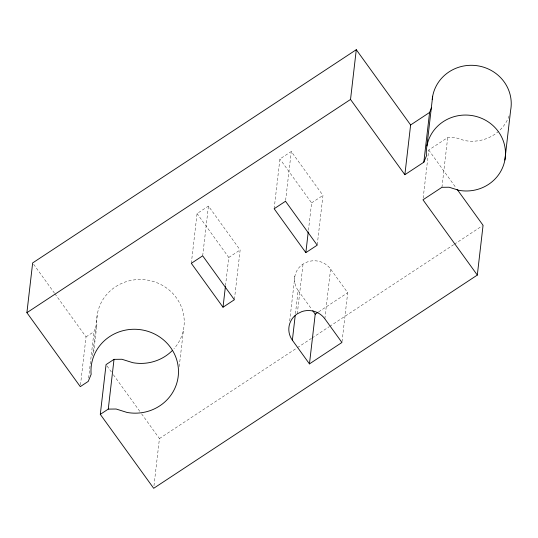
<?xml version="1.0" encoding="UTF-8"?>
<svg xmlns="http://www.w3.org/2000/svg" width="538" height="538" viewBox="0 0 538 538"><rect width="100%" height="100%" fill="white"/><g stroke="black" fill="none" stroke-linecap="round" stroke-linejoin="round"><path stroke-width="0.4" stroke-dasharray="2.69 2.02" d="M80.478 384.973L86.04 336.875L55.185 294.138M88.636 378.066L94.009 331.63L96.894 324.609A43.78 41.93 6.6 0 1 153.733 281.596A43.78 41.93 6.6 0 1 173.942 348.812M92.523 355.968L97.418 313.674M93.632 352.807L96.894 324.609M153.969 485.814L159.443 438.544L141.319 413.446M179.241 366.56L183.559 329.236M191.32 263.324L197.076 213.566L208.441 206.074L240.143 249.982L234.38 299.733M202.685 255.832L208.441 206.074M225.509 285.665L228.771 257.467L197.076 213.566M274.151 208.744L279.908 158.992L291.273 151.501L322.968 195.402L317.212 245.16M285.611 200.425L291.273 151.501M289.686 321.011L294.871 276.229M295.429 313.667L298.119 290.453A19.805 18.971 6.6 0 1 303.042 264.071L307.628 261.831A19.805 18.971 6.6 0 1 330.601 269.047L347.696 292.726L342.034 341.657M297.279 313.829L303.042 264.071M308.435 230.257L311.603 202.893L279.908 158.992M324.844 318.805L330.601 269.047M423.171 198.145L428.732 150.048L447.697 137.553L454.839 137.479L464.691 140.573A39.617 37.942 6.6 0 0 498.632 131.299M441.94 187.311L447.697 137.553M86.04 336.875L94.009 331.63M228.771 257.467L240.143 249.982M311.603 202.893L322.968 195.402M318.671 311.852L347.696 292.726M159.443 438.544L296.741 348.086M297.44 347.622L311.448 338.389M312.148 337.931L328.96 326.855M329.659 326.391L453.648 244.696M454.348 244.239L482.371 225.778M428.732 150.048L456.143 188.018M298.119 290.453L311.791 309.39M33.638 264.286L54.694 293.459M107.035 365.954L111.447 372.061M113.404 374.778L140.828 412.767M509.116 115.899A39.617 37.942 6.6 0 1 499.21 130.781"/><path stroke-width="0.81" d="M100.297 414.354L108.266 409.109L116.154 409.021L127.042 412.444A43.78 41.93 6.6 0 0 178.313 375.376A43.78 41.93 6.6 0 0 134.823 329.263A43.78 41.93 6.6 0 0 91.137 374.367L88.252 381.388L80.283 386.634L26.9 312.686L32.657 262.927L356.284 49.698L410.622 124.964L404.865 174.715L423.83 162.22L426.439 155.872A39.617 37.942 6.6 0 1 465.975 115.051A39.617 37.942 6.6 0 1 505.33 156.78A39.617 37.942 6.6 0 1 458.934 190.331L449.082 187.231L441.94 187.311L422.976 199.806L477.314 275.073L153.686 488.302L100.297 414.354L106.06 364.603L114.022 359.35L121.911 359.27L132.799 362.686A43.78 41.93 6.6 0 0 172.321 350.541M108.266 409.109L114.022 359.35M223.014 307.225L191.32 263.324L202.685 255.832L234.38 299.733L223.014 307.225L225.415 286.492M292.363 340.204A19.805 18.971 6.6 0 1 297.279 313.829L301.872 311.589A19.805 18.971 6.6 0 1 324.844 318.805L341.939 342.484L309.458 363.89L292.363 340.204L295.241 315.329M305.846 252.652L274.151 208.744L285.517 201.259L317.212 245.16L305.846 252.652L308.24 231.918M309.458 363.89L315.214 314.131L317.978 312.309M404.865 174.715L350.527 99.456L356.284 49.698M423.83 162.22L429.586 112.462L431.617 107.526M426.916 145.98L432.673 96.221M477.314 275.073L483.07 225.314L457.125 189.376M504.873 160.062L510.629 110.303A39.617 37.942 6.6 0 0 476.903 65.683A39.617 37.942 6.6 0 0 432.216 99.49M26.9 312.686L350.527 99.456M410.622 124.964L429.586 112.462M312.773 310.749L315.429 314.434"/></g></svg>
